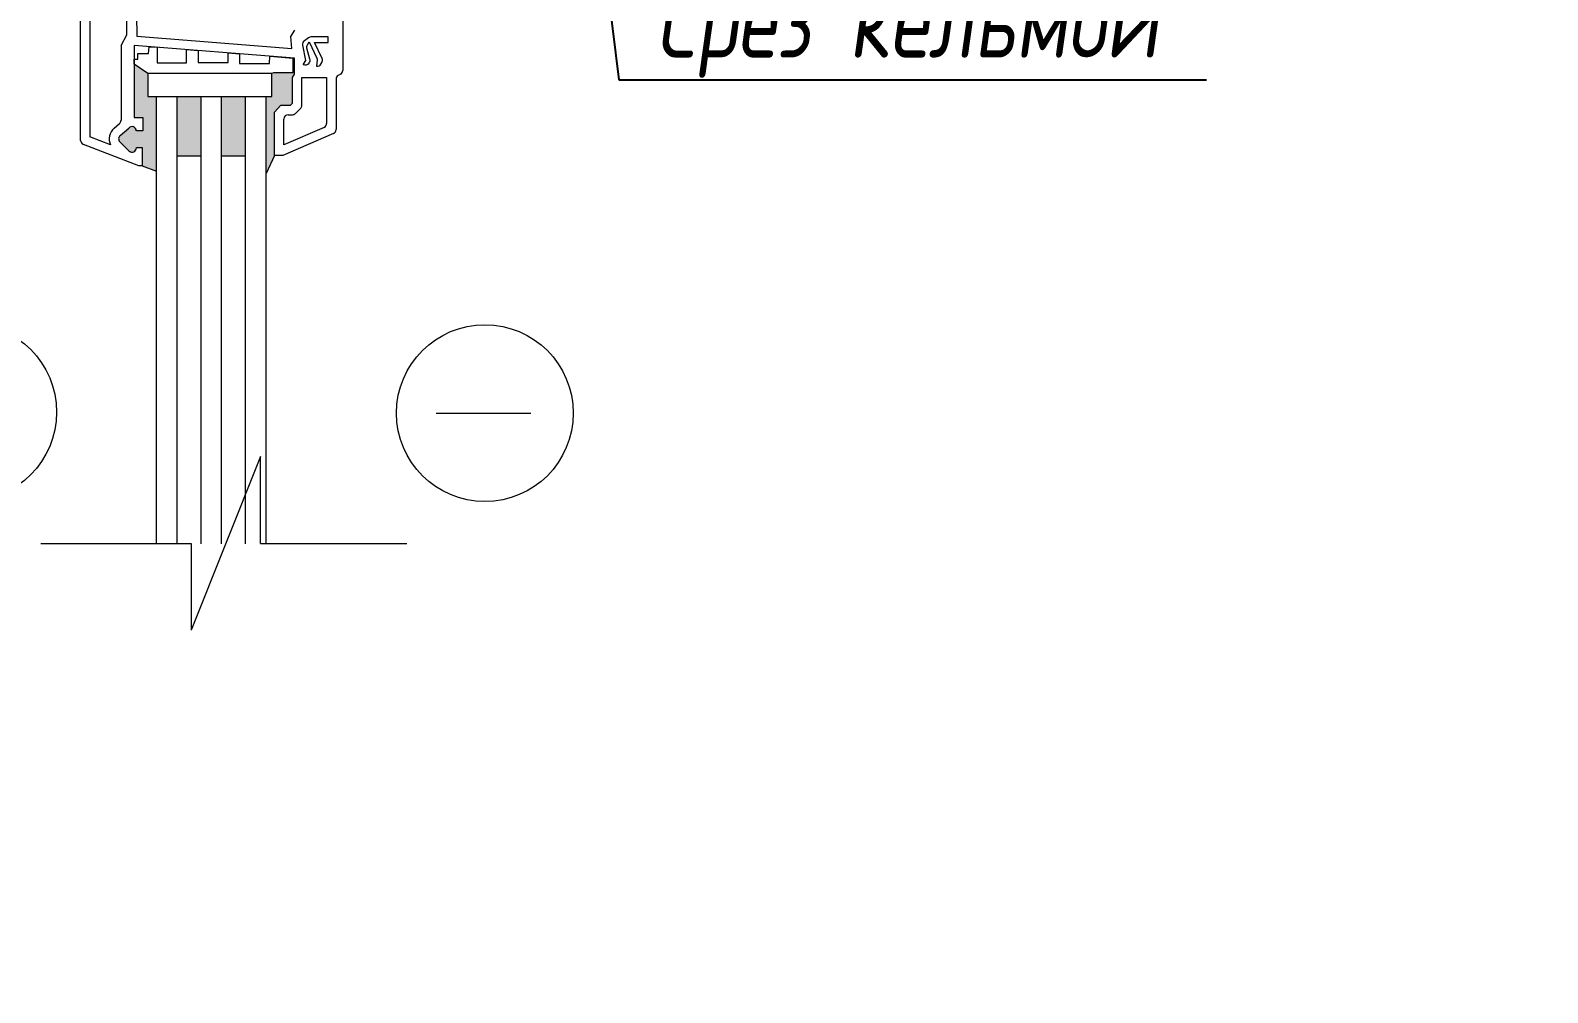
# Model space of a CAD drawing. Header units: millimetres. Extents: x -136099598 to 11807193, y 0 to 779331.
# Drawn here: x 688551 to 693672, y 208106 to 211352 of the extents above; entities that cross this region are included whole.
import ezdxf
from ezdxf import colors
from ezdxf.entities.mleader import LeaderData, LeaderLine
from ezdxf.math import Vec2, Vec3

# ---------------------------------------------------------------- set-up
doc = ezdxf.new("R2010")
doc.units = ezdxf.units.MM
doc.header["$MEASUREMENT"] = 0
doc.layers.get('0').update_dxf_attribs({"color": 250, "lineweight": 9})
for name, color, linetype, lineweight in [('+АР_Размеры', 252, 'Continuous', 9), ('АР_Отметки', 250, 'Continuous', 15), ('АР_Тонкие', 250, 'Continuous', 5)]:
    doc.layers.add(name, color=color, linetype=linetype, lineweight=lineweight)
doc.styles.add('ISOCPEUR', font='isocpeur.ttf', dxfattribs={"width": 0.7})
doc.styles.add('Архитект', font='isocpeur.ttf', dxfattribs={"width": 0.8, "oblique": 8})

# ---------------------------------------------------------------- blocks, each defined once
blk = doc.blocks.new('_DotSmall')
at = {"color": 0, "linetype": 'ByBlock', "const_width": 0.5}
blk.add_lwpolyline([(-0.0625, 0, 1), (0.0625, 0, 1)], format="xyb", close=True, dxfattribs=at)

msp = doc.modelspace()

# ---------------------------------------------------------------- hatches: boundary and pattern name
at = {"lineweight": 15}
h = msp.add_hatch(color=256, dxfattribs=at)
h.paths.add_polyline_path([(688976.906, 210877.202), (688928.804, 210895.446), (688928.804, 210956.53), (688908.817, 210956.53, -0.47861309), (688891.499, 210941.721, -0.15114806), (688883.85, 210945.755), (688853.296, 210976.31, -0.43864899), (688854.186, 210997.817), (688883.235, 211022.419, -0.67214865), (688908.782, 211013.401), (688930.613, 211013.401), (688930.613, 211058.173), (688901.587, 211058.173), (688901.587, 211237.688), (688947.96, 211206.413), (688947.96, 211128.693), (688976.906, 211128.693)])
h.paths.add_polyline_path([(689127.272, 210929.184), (689046.305, 210929.184), (689046.305, 211128.693), (689127.272, 211128.693)])
h.paths.add_polyline_path([(689277.638, 210929.184), (689196.672, 210929.184), (689196.672, 211128.693), (689277.638, 211128.693)])
h.paths.add_polyline_path([(689374.986, 210929.859), (689347.038, 210869.412), (689347.038, 211128.693), (689365.92, 211128.693), (689365.92, 211206.413), (689371.388, 211209.229), (689437.08, 211209.229), (689437.08, 211258.8), (689443.169, 211258.319), (689443.169, 211204.787), (689436.167, 211192.659), (689436.167, 211106.812), (689428.856, 211099.501), (689396.956, 211099.501), (689374.986, 211076.454)])

# ---------------------------------------------------------------- linework, layer by layer
at = {"layer": '+АР_Размеры', "ltscale": 100}
for p, q in [((689327.439, 209914.317), (689094.307, 209329.486)), ((689327.439, 209621.902), (689327.439, 209914.317)), ((688586.322, 209621.902), (689094.307, 209621.902)), ((689094.307, 209621.902), (689094.307, 209329.486)), ((689327.439, 209621.902), (689821.454, 209621.902))]:
    msp.add_line(p, q, dxfattribs=at)
msp.add_lwpolyline([(689921.185, 210061.036), (690240.327, 210061.036)], dxfattribs=at)
for centre in [(688341.464, 210064.451), (690085.205, 210061.036)]:
    msp.add_circle(centre, 298.275, dxfattribs=at)
at = {"lineweight": 15}
for p, q in [((688720.598, 210981.184), (688720.598, 211797.444)), ((689605.383, 211595.799), (689605.383, 211230.858)), ((688857.224, 211301.112), (688857.224, 211048.764)), ((689443.169, 211258.319), (688901.587, 211301.112)), ((688901.587, 211301.112), (688901.587, 211058.173)), ((689443.169, 211204.787), (689443.169, 211258.319)), ((689436.167, 211192.659), (689443.169, 211204.787)), ((689598.069, 211204.577), (689590.186, 211200.026)), ((689605.383, 211230.858), (689605.383, 211217.247)), ((689436.167, 211106.812), (689436.167, 211192.659)), ((689467.907, 211099.725), (689467.907, 211192.659)), ((689551.132, 211192.659), (689551.132, 211038.342)), ((689582.871, 211187.357), (689582.871, 211017.539)), ((689374.986, 211076.454), (689396.956, 211099.501)), ((689396.956, 211099.501), (689428.856, 211099.501)), ((689428.856, 211099.501), (689436.167, 211106.812)), ((688901.587, 211058.173), (688930.613, 211058.173)), ((688930.613, 211058.173), (688930.613, 211013.401)), ((689374.986, 210929.859), (689374.986, 211076.454)), ((689406.725, 210965.917), (689406.725, 211053.133)), ((689421.354, 211067.762), (689435.944, 211067.762)), ((689446.288, 211072.046), (689463.622, 211089.38)), ((688822.137, 210965.978), (688752.337, 210992.92)), ((688833.673, 211022.038), (688852.05, 211037.601)), ((688854.186, 210997.817), (688883.235, 211022.419)), ((688930.613, 211013.401), (688908.824, 211013.401)), ((689574.079, 211004.125), (689403.408, 210929.859)), ((689542.34, 211024.928), (689406.725, 210965.917)), ((688916.723, 210895.446), (688729.959, 210967.536)), ((688853.296, 210976.31), (688883.85, 210945.755)), ((688908.824, 210956.1), (688908.824, 210956.53)), ((688908.824, 210956.53), (688928.804, 210956.53)), ((688928.804, 210956.53), (688928.804, 210895.446)), ((688928.804, 210895.446), (688916.723, 210895.446)), ((688928.804, 210895.446), (688976.906, 210877.202)), ((689046.305, 210929.184), (689127.272, 210929.184)), ((689196.672, 210929.184), (689277.638, 210929.184)), ((689374.986, 210929.859), (689347.038, 210869.412)), ((689403.408, 210929.859), (689374.986, 210929.859))]:
    msp.add_line(p, q, dxfattribs=at)
for points in [[(688904.087, 211761.081), (688910.208, 211332.269), (689433.25, 211290.941), (689430.664, 211331.492), (689443.751, 211352.276)], [(688947.96, 211206.413), (688901.587, 211237.688), (688901.587, 211254.542), (688914.11, 211254.542), (688914.11, 211274.336), (688950.352, 211273.908), (688952.186, 211297.114), (688978.952, 211294.999), (688978.952, 211243.166), (689078.034, 211243.166), (689077.866, 211287.183)], [(689077.866, 211287.183), (689117.653, 211284.039), (689117.653, 211243.509), (689218.66, 211243.509), (689218.258, 211276.09), (689256.651, 211273.056), (689256.872, 211239.99), (689357.94, 211239.99), (689359.908, 211264.898), (689437.08, 211258.8), (689437.08, 211209.229), (689371.388, 211209.229), (689365.92, 211206.413)], [(689467.907, 211192.659), (689551.132, 211192.659)], [(688976.906, 209620.617), (688976.906, 211128.693)], [(689046.305, 209620.617), (689046.305, 211128.693)], [(689127.272, 209620.617), (689127.272, 211128.693)], [(689196.672, 209620.617), (689196.672, 211128.693)], [(689277.638, 209620.617), (689277.638, 211128.693)], [(689347.038, 209620.617), (689347.038, 211128.693)]]:
    msp.add_lwpolyline(points, dxfattribs=at)
msp.add_lwpolyline([(688857.224, 211301.112), (688876.662, 211337.266), (688876.662, 211686.347), (688752.337, 211686.347, 0.41421356), (688752.337, 211671.718), (688752.337, 210992.92)], format="xyb", dxfattribs=at)
msp.add_lwpolyline([(689491.765, 211241.896), (689492.686, 211243.244, 0.22062377), (689494.714, 211255.387), (689484.614, 211292.044, -0.20074549), (689486.048, 211303.245), (689491.879, 211313.344), (689517.87, 211258.899, -0.13715433), (689519.225, 211251.139), (689517.24, 211231.324), (689517.649, 211231.283, 0.2948812), (689531.776, 211238.525), (689534.925, 211243.979, 0.24631991), (689535.476, 211257.557), (689509.803, 211311.746), (689556.538, 211311.746), (689556.538, 211330.056), (689498.774, 211330.056, 0.15446254), (689490.358, 211327.393), (689475.848, 211317.186, 0.29504625), (689469.898, 211302.46), (689479.792, 211250.966), (689472.025, 211237.685), (689472.374, 211237.484, 0.39208687)], format="xyb", close=True, dxfattribs=at)
msp.add_lwpolyline([(688947.96, 211128.693), (689365.92, 211128.693), (689365.92, 211206.413), (688947.96, 211206.413)], close=True, dxfattribs=at)
for centre, radius, start, end in [((689597.5, 211187.357), 14.629, 119.999999, 180), ((689590.754, 211217.247), 14.629, 299.999999, 0), ((689453.278, 211099.725), 14.629, 314.999986, 0), ((688842.595, 211048.764), 14.629, 310.261589, 0), ((689421.354, 211053.133), 14.629, 90, 180), ((689435.944, 211082.391), 14.629, 270, 314.999986), ((688863.64, 210986.654), 46.369, 130.261589, 206.481607), ((688863.64, 210986.654), 14.629, 130.261589, 225.000014), ((688894.169, 211012.701), 14.629, 3.370328, 138.370293), ((689536.503, 211038.342), 14.629, 293.515748, 0), ((689568.242, 211017.539), 14.629, 293.515748, 0), ((688735.227, 210981.184), 14.629, 180, 248.8935), ((688894.195, 210956.1), 14.629, 225.000014, 0)]:
    msp.add_arc(centre, radius, start, end, dxfattribs=at)

# ---------------------------------------------------------------- leaders
at = {"layer": 'АР_Отметки'}
ml = msp.add_multileader_mtext('Standard', dxfattribs=at)
ml.set_content('Л.2', color=256, style='ISOCPEUR')
ml.set_leader_properties(color=256, linetype='Continuous', lineweight=-1)
ml.set_arrow_properties(name='DOTSMALL')
ml.build(insert=Vec2(0, 0))
ml.multileader.update_dxf_attribs({"has_text_frame": 1, "text_left_attachment_type": 4, "text_right_attachment_type": 4, "dogleg_length": 100, "arrow_head_size": 280.8})
ctx = ml.context
ctx.base_point, ctx.char_height, ctx.arrow_head_size, ctx.landing_gap_size, ctx.plane_origin = Vec3(757009.836, 304935.888), 390, 280.8, 78, Vec3(796377.867, 286803.821)
ctx.left_attachment, ctx.right_attachment = 4, 4
notes = []
notes.append((ctx, [(0, (0, 0, 0), (0, 0), (1, 0), 1, [])]))
ctx.mtext.insert, ctx.mtext.width, ctx.mtext.line_spacing_style, ctx.mtext.flow_direction = Vec3(757087.836, 305455.888), 1330.20737, 2, 5
at = {"layer": 'АР_Тонкие'}
ml = msp.add_multileader_mtext('Standard', dxfattribs=at)
ml.set_content('\\pxsm1,ql;Монтажная пена', color=256, style='Архитект')
ml.set_leader_properties()
ml.build(insert=Vec2(0, 0))
ml.multileader.update_dxf_attribs({"text_left_attachment_type": 6, "text_right_attachment_type": 6, "dogleg_length": 100, "arrow_head_size": 250})
ctx = ml.context
ctx.base_point, ctx.char_height, ctx.arrow_head_size, ctx.landing_gap_size, ctx.plane_origin, ctx.plane_x_axis = Vec3(687992.07, 211192.361), 250, 250, 25, Vec3(668927.857, 195946.45), Vec3(-1, 0)
ctx.left_attachment, ctx.right_attachment = 6, 6
notes.append((ctx, [(1, (1, 1, 0), (688092.07, 211192.361), (-1, 0), 100, [(0, [(689483.402, 213003.742)], 0, [])])]))
ctx.mtext.insert, ctx.mtext.width, ctx.mtext.defined_height, ctx.mtext.flow_direction = Vec3(685851.934, 211492.361), 4915.01488, 660.993, 5
ml = msp.add_multileader_mtext('Standard', dxfattribs=at)
ml.set_content('\\pxsm1,ql;Срез кельмой', color=256, style='Архитект')
ml.set_leader_properties()
ml.build(insert=Vec2(0, 0))
ml.multileader.update_dxf_attribs({"text_left_attachment_type": 6, "text_right_attachment_type": 6, "dogleg_length": 100, "arrow_head_size": 250})
ctx = ml.context
ctx.base_point, ctx.char_height, ctx.arrow_head_size, ctx.landing_gap_size, ctx.plane_origin, ctx.plane_x_axis = Vec3(692352.787, 211185.052), 250, 250, 25, Vec3(669006.982, 196988.68), Vec3(-1, 0)
ctx.left_attachment, ctx.right_attachment = 6, 6
notes.append((ctx, [(0, (1, 1, 0), (690537.652, 211185.052), (1, 0), 100, [(0, [(690436.974, 211986.716)], 0, [])])]))
ctx.mtext.insert, ctx.mtext.width, ctx.mtext.defined_height, ctx.mtext.flow_direction = Vec3(690662.652, 211510.052), 4915.01488, 660.993, 5
for ctx, leaders in notes:
    for number, flags, end, landing, length, lines in leaders:
        leader = LeaderData()
        leader.index, (leader.has_last_leader_line, leader.has_dogleg_vector, leader.attachment_direction) = number, flags
        leader.last_leader_point, leader.dogleg_vector, leader.dogleg_length = Vec3(end), Vec3(landing), length
        for number, points, colour, breaks in lines:
            line = LeaderLine()
            line.index, line.vertices, line.color, line.breaks = number, Vec3.list(points), colors.encode_raw_color(colour), breaks
            leader.lines.append(line)
        ctx.leaders.append(leader)

doc.saveas('drawing.dxf')
